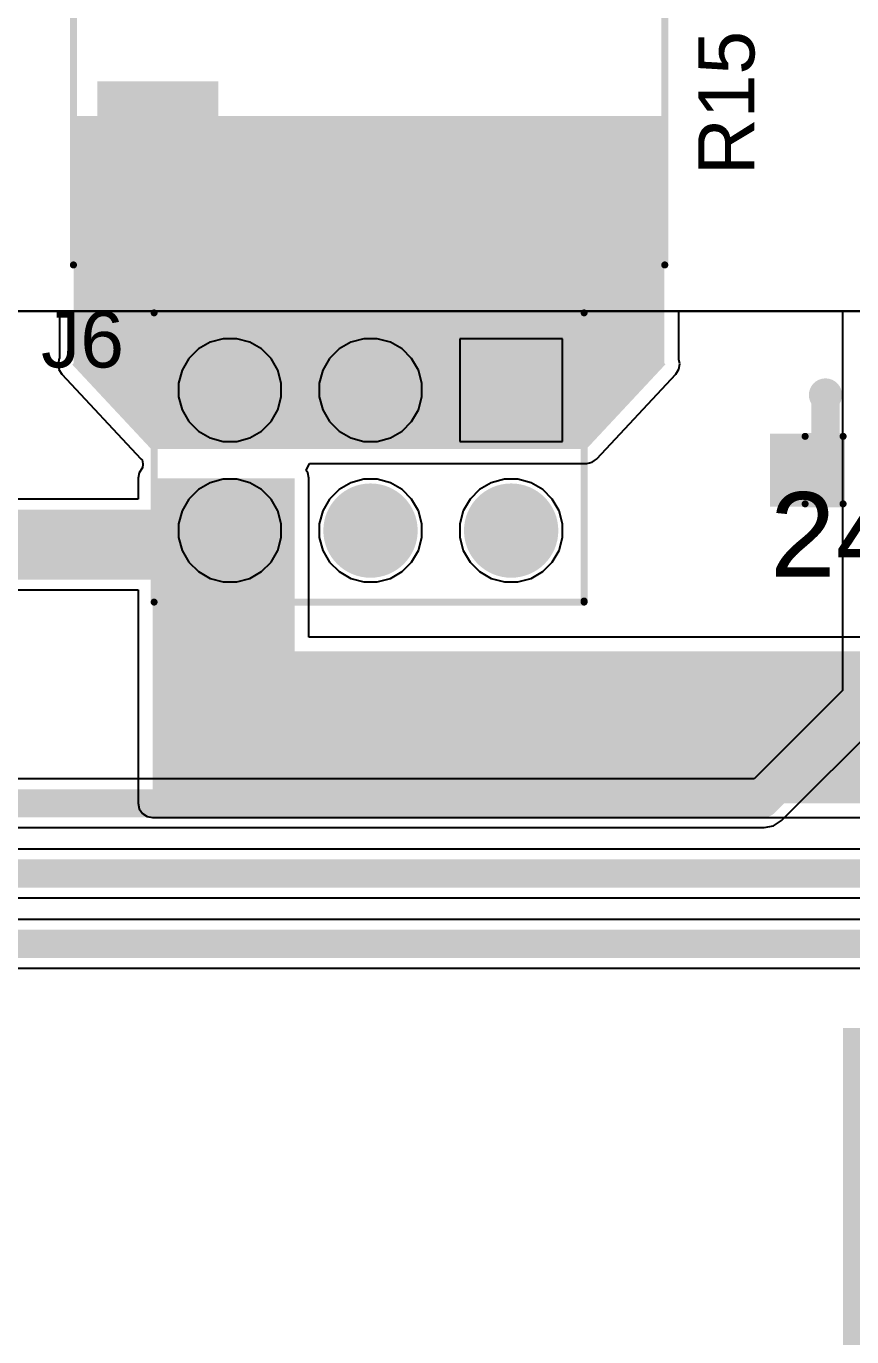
# Model space of a CAD drawing. Header units: millimetres. Extents: x 0 to 5381, y 0 to 5431.
# Drawn here: x 28.61 to 43.51, y 29.27 to 52.95 of the extents above; entities that cross this region are included whole.
import ezdxf

# ---------------------------------------------------------------- set-up
doc = ezdxf.new("R2010")
doc.units = ezdxf.units.MM
for name, color, linetype in [('BottomLayer', 5, 'Continuous'), ('BottomSolder', 6, 'Continuous'), ('MultiLayer', 9, 'Continuous'), ('PadHoleLayer', 156, 'Continuous'), ('TopLayer', 1, 'Continuous'), ('TopOverlay', 2, 'Continuous'), ('TopPaste', 8, 'Continuous'), ('TopSolder', 216, 'Continuous'), ('ViaHoleLayer', 16, 'Continuous')]:
    doc.layers.add(name, color=color, linetype=linetype)
doc.styles.add('Arial', font='', dxfattribs={"height": 0.2})
doc.styles.get('Arial').set_extended_font_data('Arial')

# ---------------------------------------------------------------- blocks, each defined once
blk = doc.blocks.new('LED_0603_33')
at = {"layer": 'TopLayer'}
for points in [[(-1, 0.5), (-0.5, 0.5), (-0.5, -0.5), (-1, -0.5)], [(0.5, 0.5), (1, 0.5), (1, -0.5), (0.5, -0.5)]]:
    blk.add_hatch(color=1, dxfattribs=at).paths.add_polyline_path(points)
at = {"layer": 'TopOverlay'}
blk.add_hatch(color=2, dxfattribs=at).paths.add_polyline_path([(1.118, -0.66), (1.753, -0.66), (1.753, 0.66), (1.118, 0.66)])
at = {"layer": 'TopPaste'}
for points in [[(-1, 0.5), (-0.5, 0.5), (-0.5, -0.5), (-1, -0.5)], [(0.5, 0.5), (1, 0.5), (1, -0.5), (0.5, -0.5)]]:
    blk.add_hatch(color=8, dxfattribs=at).paths.add_polyline_path(points)
at = {"layer": 'TopSolder'}
for points in [[(-1.102, 0.602), (-0.398, 0.602), (-0.398, -0.602), (-1.102, -0.602)], [(0.398, 0.602), (1.102, 0.602), (1.102, -0.602), (0.398, -0.602)]]:
    blk.add_hatch(color=216, dxfattribs=at).paths.add_polyline_path(points)
at = {"layer": 'TopOverlay', "const_width": 0.127}
for points in [[(-1.118, 0.61), (-1.118, -0.61)], [(-0.432, 0.61), (-1.118, 0.61)], [(1.118, 0.61), (0.432, 0.61)], [(1.118, 0.61), (1.118, -0.61)], [(-0.432, -0.61), (-1.118, -0.61)], [(1.118, -0.61), (0.432, -0.61)]]:
    blk.add_lwpolyline(points, dxfattribs=at)
at = {"layer": 'TopOverlay', "const_width": 0.0635}
for points in [[(-1.149, 0.61, 1), (-1.086, 0.61, 1)], [(-1.149, 0.61, 1), (-1.086, 0.61, 1)], [(-0.464, 0.61, 1), (-0.4, 0.61, 1)], [(0.4, 0.61, 1), (0.464, 0.61, 1)], [(1.086, 0.61, 1), (1.149, 0.61, 1)], [(1.086, 0.61, 1), (1.149, 0.61, 1)], [(-1.149, -0.61, 1), (-1.086, -0.61, 1)], [(-1.149, -0.61, 1), (-1.086, -0.61, 1)], [(-0.464, -0.61, 1), (-0.4, -0.61, 1)], [(0.4, -0.61, 1), (0.464, -0.61, 1)], [(1.086, -0.61, 1), (1.149, -0.61, 1)], [(1.086, -0.61, 1), (1.149, -0.61, 1)]]:
    blk.add_lwpolyline(points, format="xyb", close=True, dxfattribs=at)
blk = doc.blocks.new('HFD16_24_ZFH_3N_38')
at = {"layer": 'BottomLayer'}
h = blk.add_hatch(color=5, dxfattribs=at)
edge = h.paths.add_edge_path()
edge.add_arc((-6.35, 3.81), 1, 0, 360)
h = blk.add_hatch(color=5, dxfattribs=at)
edge = h.paths.add_edge_path()
edge.add_arc((3.81, 3.81), 1, 0, 360)
h = blk.add_hatch(color=5, dxfattribs=at)
edge = h.paths.add_edge_path()
edge.add_arc((6.35, 3.81), 1, 0, 360)
h = blk.add_hatch(color=5, dxfattribs=at)
edge = h.paths.add_edge_path()
edge.add_arc((-6.35, -3.81), 1, 0, 360)
h = blk.add_hatch(color=5, dxfattribs=at)
edge = h.paths.add_edge_path()
edge.add_arc((3.81, -3.81), 1, 0, 360)
h = blk.add_hatch(color=5, dxfattribs=at)
edge = h.paths.add_edge_path()
edge.add_arc((6.35, -3.81), 1, 0, 360)
at = {"layer": 'BottomSolder'}
h = blk.add_hatch(color=6, dxfattribs=at)
edge = h.paths.add_edge_path()
edge.add_arc((-6.35, 3.81), 1.051, 0, 360)
h = blk.add_hatch(color=6, dxfattribs=at)
edge = h.paths.add_edge_path()
edge.add_arc((3.81, 3.81), 1.051, 0, 360)
h = blk.add_hatch(color=6, dxfattribs=at)
edge = h.paths.add_edge_path()
edge.add_arc((6.35, 3.81), 1.051, 0, 360)
h = blk.add_hatch(color=6, dxfattribs=at)
edge = h.paths.add_edge_path()
edge.add_arc((-6.35, -3.81), 1.051, 0, 360)
h = blk.add_hatch(color=6, dxfattribs=at)
edge = h.paths.add_edge_path()
edge.add_arc((3.81, -3.81), 1.051, 0, 360)
h = blk.add_hatch(color=6, dxfattribs=at)
edge = h.paths.add_edge_path()
edge.add_arc((6.35, -3.81), 1.051, 0, 360)
at = {"layer": 'MultiLayer'}
h = blk.add_hatch(color=9, dxfattribs=at)
edge = h.paths.add_edge_path()
edge.add_arc((-6.35, 3.81), 1, 0, 360)
h = blk.add_hatch(color=9, dxfattribs=at)
edge = h.paths.add_edge_path()
edge.add_arc((3.81, 3.81), 1, 0, 360)
h = blk.add_hatch(color=9, dxfattribs=at)
edge = h.paths.add_edge_path()
edge.add_arc((6.35, 3.81), 1, 0, 360)
h = blk.add_hatch(color=9, dxfattribs=at)
edge = h.paths.add_edge_path()
edge.add_arc((-6.35, -3.81), 1, 0, 360)
h = blk.add_hatch(color=9, dxfattribs=at)
edge = h.paths.add_edge_path()
edge.add_arc((3.81, -3.81), 1, 0, 360)
h = blk.add_hatch(color=9, dxfattribs=at)
edge = h.paths.add_edge_path()
edge.add_arc((6.35, -3.81), 1, 0, 360)
at = {"layer": 'PadHoleLayer'}
h = blk.add_hatch(color=156, dxfattribs=at)
edge = h.paths.add_edge_path()
edge.add_arc((-6.35, 3.81), 0.6, 0, 360)
h = blk.add_hatch(color=156, dxfattribs=at)
edge = h.paths.add_edge_path()
edge.add_arc((3.81, 3.81), 0.6, 0, 360)
h = blk.add_hatch(color=156, dxfattribs=at)
edge = h.paths.add_edge_path()
edge.add_arc((6.35, 3.81), 0.6, 0, 360)
h = blk.add_hatch(color=156, dxfattribs=at)
edge = h.paths.add_edge_path()
edge.add_arc((-6.35, -3.81), 0.6, 0, 360)
h = blk.add_hatch(color=156, dxfattribs=at)
edge = h.paths.add_edge_path()
edge.add_arc((3.81, -3.81), 0.6, 0, 360)
h = blk.add_hatch(color=156, dxfattribs=at)
edge = h.paths.add_edge_path()
edge.add_arc((6.35, -3.81), 0.6, 0, 360)
at = {"layer": 'TopLayer'}
h = blk.add_hatch(color=1, dxfattribs=at)
edge = h.paths.add_edge_path()
edge.add_arc((-6.35, 3.81), 1, 0, 360)
h = blk.add_hatch(color=1, dxfattribs=at)
edge = h.paths.add_edge_path()
edge.add_arc((3.81, 3.81), 1, 0, 360)
h = blk.add_hatch(color=1, dxfattribs=at)
edge = h.paths.add_edge_path()
edge.add_arc((6.35, 3.81), 1, 0, 360)
h = blk.add_hatch(color=1, dxfattribs=at)
edge = h.paths.add_edge_path()
edge.add_arc((-6.35, -3.81), 1, 0, 360)
h = blk.add_hatch(color=1, dxfattribs=at)
edge = h.paths.add_edge_path()
edge.add_arc((3.81, -3.81), 1, 0, 360)
h = blk.add_hatch(color=1, dxfattribs=at)
edge = h.paths.add_edge_path()
edge.add_arc((6.35, -3.81), 1, 0, 360)
at = {"layer": 'TopOverlay'}
blk.add_hatch(color=2, dxfattribs=at).paths.add_polyline_path([(-5.219, 2.681), (-4.279, 2.681), (-4.279, 4.866), (-5.219, 4.866)])
at = {"layer": 'TopSolder'}
h = blk.add_hatch(color=216, dxfattribs=at)
edge = h.paths.add_edge_path()
edge.add_arc((-6.35, 3.81), 1.051, 0, 360)
h = blk.add_hatch(color=216, dxfattribs=at)
edge = h.paths.add_edge_path()
edge.add_arc((3.81, 3.81), 1.051, 0, 360)
h = blk.add_hatch(color=216, dxfattribs=at)
edge = h.paths.add_edge_path()
edge.add_arc((6.35, 3.81), 1.051, 0, 360)
h = blk.add_hatch(color=216, dxfattribs=at)
edge = h.paths.add_edge_path()
edge.add_arc((-6.35, -3.81), 1.051, 0, 360)
h = blk.add_hatch(color=216, dxfattribs=at)
edge = h.paths.add_edge_path()
edge.add_arc((3.81, -3.81), 1.051, 0, 360)
h = blk.add_hatch(color=216, dxfattribs=at)
edge = h.paths.add_edge_path()
edge.add_arc((6.35, -3.81), 1.051, 0, 360)
at = {"layer": 'TopOverlay', "const_width": 0.127}
for points in [[(-7.595, 5.3), (8.205, 5.3)], [(-7.595, 5.3), (-7.595, -5.38)], [(8.205, 5.3), (8.205, -5.3)], [(-7.595, -5.38), (8.205, -5.38)]]:
    blk.add_lwpolyline(points, dxfattribs=at)
at = {"layer": 'TopOverlay', "const_width": 0.0635}
for points in [[(-7.627, 5.3, 1), (-7.563, 5.3, 1)], [(-7.627, 5.3, 1), (-7.563, 5.3, 1)], [(8.173, 5.3, 1), (8.237, 5.3, 1)], [(8.173, 5.3, 1), (8.237, 5.3, 1)], [(-7.627, -5.38, 1), (-7.563, -5.38, 1)], [(-7.627, -5.38, 1), (-7.563, -5.38, 1)], [(8.173, -5.3, 1), (8.237, -5.3, 1)], [(8.173, -5.38, 1), (8.237, -5.38, 1)]]:
    blk.add_lwpolyline(points, format="xyb", close=True, dxfattribs=at)
blk = doc.blocks.new('PH_01291_85')
at = {"layer": 'BottomLayer'}
h = blk.add_hatch(color=5, dxfattribs=at)
edge = h.paths.add_edge_path()
edge.add_arc((-2.54, 1.27), 0.75, 0, 360)
h = blk.add_hatch(color=5, dxfattribs=at)
edge = h.paths.add_edge_path()
edge.add_arc((0, 1.27), 0.75, 0, 360)
h = blk.add_hatch(color=5, dxfattribs=at)
edge = h.paths.add_edge_path()
edge.add_arc((2.54, 1.27), 0.75, 0, 360)
blk.add_hatch(color=5, dxfattribs=at).paths.add_polyline_path([(-3.29, -0.52), (-1.79, -0.52), (-1.79, -2.02), (-3.29, -2.02)])
h = blk.add_hatch(color=5, dxfattribs=at)
edge = h.paths.add_edge_path()
edge.add_arc((0, -1.27), 0.75, 0, 360)
h = blk.add_hatch(color=5, dxfattribs=at)
edge = h.paths.add_edge_path()
edge.add_arc((2.54, -1.27), 0.75, 0, 360)
at = {"layer": 'BottomSolder'}
h = blk.add_hatch(color=6, dxfattribs=at)
edge = h.paths.add_edge_path()
edge.add_arc((-2.54, 1.27), 0.852, 0, 360)
h = blk.add_hatch(color=6, dxfattribs=at)
edge = h.paths.add_edge_path()
edge.add_arc((0, 1.27), 0.852, 0, 360)
h = blk.add_hatch(color=6, dxfattribs=at)
edge = h.paths.add_edge_path()
edge.add_arc((2.54, 1.27), 0.852, 0, 360)
blk.add_hatch(color=6, dxfattribs=at).paths.add_polyline_path([(-3.392, -0.418), (-1.688, -0.418), (-1.688, -2.122), (-3.392, -2.122)])
h = blk.add_hatch(color=6, dxfattribs=at)
edge = h.paths.add_edge_path()
edge.add_arc((0, -1.27), 0.852, 0, 360)
h = blk.add_hatch(color=6, dxfattribs=at)
edge = h.paths.add_edge_path()
edge.add_arc((2.54, -1.27), 0.852, 0, 360)
at = {"layer": 'MultiLayer'}
h = blk.add_hatch(color=9, dxfattribs=at)
edge = h.paths.add_edge_path()
edge.add_arc((-2.54, 1.27), 0.75, 0, 360)
h = blk.add_hatch(color=9, dxfattribs=at)
edge = h.paths.add_edge_path()
edge.add_arc((0, 1.27), 0.75, 0, 360)
h = blk.add_hatch(color=9, dxfattribs=at)
edge = h.paths.add_edge_path()
edge.add_arc((2.54, 1.27), 0.75, 0, 360)
blk.add_hatch(color=9, dxfattribs=at).paths.add_polyline_path([(-3.29, -0.52), (-1.79, -0.52), (-1.79, -2.02), (-3.29, -2.02)])
h = blk.add_hatch(color=9, dxfattribs=at)
edge = h.paths.add_edge_path()
edge.add_arc((0, -1.27), 0.75, 0, 360)
h = blk.add_hatch(color=9, dxfattribs=at)
edge = h.paths.add_edge_path()
edge.add_arc((2.54, -1.27), 0.75, 0, 360)
at = {"layer": 'PadHoleLayer'}
h = blk.add_hatch(color=156, dxfattribs=at)
edge = h.paths.add_edge_path()
edge.add_arc((-2.54, 1.27), 0.51, 0, 360)
h = blk.add_hatch(color=156, dxfattribs=at)
edge = h.paths.add_edge_path()
edge.add_arc((0, 1.27), 0.51, 0, 360)
h = blk.add_hatch(color=156, dxfattribs=at)
edge = h.paths.add_edge_path()
edge.add_arc((2.54, 1.27), 0.51, 0, 360)
h = blk.add_hatch(color=156, dxfattribs=at)
edge = h.paths.add_edge_path()
edge.add_arc((-2.54, -1.27), 0.51, 0, 360)
h = blk.add_hatch(color=156, dxfattribs=at)
edge = h.paths.add_edge_path()
edge.add_arc((0, -1.27), 0.51, 0, 360)
h = blk.add_hatch(color=156, dxfattribs=at)
edge = h.paths.add_edge_path()
edge.add_arc((2.54, -1.27), 0.51, 0, 360)
at = {"layer": 'TopLayer'}
h = blk.add_hatch(color=1, dxfattribs=at)
edge = h.paths.add_edge_path()
edge.add_arc((-2.54, 1.27), 0.75, 0, 360)
h = blk.add_hatch(color=1, dxfattribs=at)
edge = h.paths.add_edge_path()
edge.add_arc((0, 1.27), 0.75, 0, 360)
h = blk.add_hatch(color=1, dxfattribs=at)
edge = h.paths.add_edge_path()
edge.add_arc((2.54, 1.27), 0.75, 0, 360)
blk.add_hatch(color=1, dxfattribs=at).paths.add_polyline_path([(-3.29, -0.52), (-1.79, -0.52), (-1.79, -2.02), (-3.29, -2.02)])
h = blk.add_hatch(color=1, dxfattribs=at)
edge = h.paths.add_edge_path()
edge.add_arc((0, -1.27), 0.75, 0, 360)
h = blk.add_hatch(color=1, dxfattribs=at)
edge = h.paths.add_edge_path()
edge.add_arc((2.54, -1.27), 0.75, 0, 360)
at = {"layer": 'TopSolder'}
h = blk.add_hatch(color=216, dxfattribs=at)
edge = h.paths.add_edge_path()
edge.add_arc((-2.54, 1.27), 0.852, 0, 360)
h = blk.add_hatch(color=216, dxfattribs=at)
edge = h.paths.add_edge_path()
edge.add_arc((0, 1.27), 0.852, 0, 360)
h = blk.add_hatch(color=216, dxfattribs=at)
edge = h.paths.add_edge_path()
edge.add_arc((2.54, 1.27), 0.852, 0, 360)
blk.add_hatch(color=216, dxfattribs=at).paths.add_polyline_path([(-3.392, -0.418), (-1.688, -0.418), (-1.688, -2.122), (-3.392, -2.122)])
h = blk.add_hatch(color=216, dxfattribs=at)
edge = h.paths.add_edge_path()
edge.add_arc((0, -1.27), 0.852, 0, 360)
h = blk.add_hatch(color=216, dxfattribs=at)
edge = h.paths.add_edge_path()
edge.add_arc((2.54, -1.27), 0.852, 0, 360)
at = {"layer": 'TopOverlay', "const_width": 0.127}
for points in [[(3.909, 2.562), (-3.858, 2.562)], [(-3.858, 2.543), (-3.858, -2.664)], [(3.909, 2.562), (3.909, -2.664)], [(3.909, -2.664), (-3.858, -2.664)]]:
    blk.add_lwpolyline(points, dxfattribs=at)
at = {"layer": 'TopOverlay', "const_width": 0.0635}
for points in [[(-3.889, 2.562, 1), (-3.826, 2.562, 1)], [(-3.889, 2.543, 1), (-3.826, 2.543, 1)], [(3.877, 2.562, 1), (3.94, 2.562, 1)], [(3.877, 2.562, 1), (3.94, 2.562, 1)], [(-3.889, -2.664, 1), (-3.826, -2.664, 1)], [(-3.889, -2.664, 1), (-3.826, -2.664, 1)], [(3.877, -2.664, 1), (3.94, -2.664, 1)], [(3.877, -2.664, 1), (3.94, -2.664, 1)]]:
    blk.add_lwpolyline(points, format="xyb", close=True, dxfattribs=at)

msp = doc.modelspace()

# ---------------------------------------------------------------- hatches: boundary and pattern name
at = {"layer": 'BottomLayer'}
h = msp.add_hatch(color=5, dxfattribs=at)
edge = h.paths.add_edge_path()
edge.add_arc((43.04, 46.291), 0.3, 0, 360)
at = {"layer": 'BottomSolder'}
h = msp.add_hatch(color=6, dxfattribs=at)
edge = h.paths.add_edge_path()
edge.add_arc((43.04, 46.291), 0.15, 0, 360)
at = {"layer": 'TopLayer'}
for points in [[(29.464, 46.863), (40.132, 46.863), (40.132, 51.333), (29.464, 51.333)], [(30.861, 45.314), (38.722, 45.314), (38.722, 50.952), (30.861, 50.952)], [(31.783, 46.174), (30.36, 47.7), (29.437, 46.84), (30.861, 45.314)], [(38.722, 45.314), (40.151, 46.846), (39.262, 47.674), (37.834, 46.142)], [(33.452, 38.913), (33.452, 44.787), (30.886, 44.787), (30.886, 38.913)], [(69.088, 41.656), (31.166, 41.656), (31.166, 38.913), (69.088, 38.913)], [(43.358, 16.739), (48.92, 16.739), (48.92, 34.849), (43.358, 34.849)]]:
    msp.add_hatch(color=1, dxfattribs=at).paths.add_polyline_path(points)
h = msp.add_hatch(color=1, dxfattribs=at)
edge = h.paths.add_edge_path()
edge.add_arc((43.04, 46.291), 0.3, 0, 360)
at = {"layer": 'TopSolder'}
h = msp.add_hatch(color=216, dxfattribs=at)
edge = h.paths.add_edge_path()
edge.add_arc((43.04, 46.291), 0.15, 0, 360)
at = {"layer": 'ViaHoleLayer'}
h = msp.add_hatch(color=16, dxfattribs=at)
edge = h.paths.add_edge_path()
edge.add_arc((43.04, 46.291), 0.15, 0, 360)

# ---------------------------------------------------------------- linework, layer by layer
at = {"layer": 'BottomLayer'}
for p, q in [((80.162, 47.803), (8.026, 47.803)), ((25.053, 47.803), (43.349, 47.803)), ((43.349, 47.803), (43.349, 40.949)), ((31.925, 47.245), (31.714, 47.123)), ((32.161, 47.308), (31.925, 47.245)), ((32.406, 47.308), (32.161, 47.308)), ((32.642, 47.245), (32.406, 47.308)), ((32.853, 47.123), (32.642, 47.245)), ((34.465, 47.245), (34.254, 47.123)), ((34.701, 47.308), (34.465, 47.245)), ((34.946, 47.308), (34.701, 47.308)), ((35.182, 47.245), (34.946, 47.308)), ((35.393, 47.123), (35.182, 47.245)), ((38.291, 47.308), (36.436, 47.308)), ((36.436, 47.308), (36.436, 45.453)), ((38.291, 45.453), (38.291, 47.308)), ((31.541, 46.95), (31.419, 46.739)), ((31.714, 47.123), (31.541, 46.95)), ((33.026, 46.95), (32.853, 47.123)), ((33.148, 46.739), (33.026, 46.95)), ((34.081, 46.95), (33.959, 46.739)), ((34.254, 47.123), (34.081, 46.95)), ((35.566, 46.95), (35.393, 47.123)), ((35.688, 46.739), (35.566, 46.95)), ((31.419, 46.739), (31.356, 46.503)), ((33.211, 46.503), (33.148, 46.739)), ((33.959, 46.739), (33.896, 46.503)), ((35.751, 46.503), (35.688, 46.739)), ((31.356, 46.503), (31.356, 46.258)), ((33.211, 46.258), (33.211, 46.503)), ((33.896, 46.503), (33.896, 46.258)), ((35.751, 46.258), (35.751, 46.503)), ((31.356, 46.258), (31.419, 46.022)), ((33.148, 46.022), (33.211, 46.258)), ((33.896, 46.258), (33.959, 46.022)), ((35.688, 46.022), (35.751, 46.258)), ((31.419, 46.022), (31.541, 45.811)), ((33.026, 45.811), (33.148, 46.022)), ((33.959, 46.022), (34.081, 45.811)), ((35.566, 45.811), (35.688, 46.022)), ((31.541, 45.811), (31.714, 45.638)), ((32.853, 45.638), (33.026, 45.811)), ((34.081, 45.811), (34.254, 45.638)), ((35.393, 45.638), (35.566, 45.811)), ((31.714, 45.638), (31.925, 45.516)), ((31.925, 45.516), (32.161, 45.453)), ((32.406, 45.453), (32.642, 45.516)), ((32.642, 45.516), (32.853, 45.638)), ((34.254, 45.638), (34.465, 45.516)), ((34.465, 45.516), (34.701, 45.453)), ((34.946, 45.453), (35.182, 45.516)), ((35.182, 45.516), (35.393, 45.638)), ((32.161, 45.453), (32.406, 45.453)), ((34.701, 45.453), (34.946, 45.453)), ((36.436, 45.453), (38.291, 45.453)), ((32.161, 44.768), (31.925, 44.705)), ((32.406, 44.768), (32.161, 44.768)), ((32.642, 44.705), (32.406, 44.768)), ((34.701, 44.768), (34.465, 44.705)), ((34.946, 44.768), (34.701, 44.768)), ((35.182, 44.705), (34.946, 44.768)), ((37.241, 44.768), (37.005, 44.705)), ((37.486, 44.768), (37.241, 44.768)), ((37.722, 44.705), (37.486, 44.768)), ((31.714, 44.583), (31.541, 44.41)), ((31.925, 44.705), (31.714, 44.583)), ((32.853, 44.583), (32.642, 44.705)), ((33.026, 44.41), (32.853, 44.583)), ((34.254, 44.583), (34.081, 44.41)), ((34.465, 44.705), (34.254, 44.583)), ((35.393, 44.583), (35.182, 44.705)), ((35.566, 44.41), (35.393, 44.583)), ((36.794, 44.583), (36.621, 44.41)), ((37.005, 44.705), (36.794, 44.583)), ((37.933, 44.583), (37.722, 44.705)), ((38.106, 44.41), (37.933, 44.583)), ((31.541, 44.41), (31.419, 44.199)), ((33.148, 44.199), (33.026, 44.41)), ((34.081, 44.41), (33.959, 44.199)), ((35.688, 44.199), (35.566, 44.41)), ((36.621, 44.41), (36.499, 44.199)), ((38.228, 44.199), (38.106, 44.41)), ((31.419, 44.199), (31.356, 43.963)), ((33.211, 43.963), (33.148, 44.199)), ((33.959, 44.199), (33.896, 43.963)), ((35.751, 43.963), (35.688, 44.199)), ((36.499, 44.199), (36.436, 43.963)), ((38.291, 43.963), (38.228, 44.199)), ((31.356, 43.963), (31.356, 43.718)), ((33.211, 43.718), (33.211, 43.963)), ((33.896, 43.963), (33.896, 43.718)), ((35.751, 43.718), (35.751, 43.963)), ((36.436, 43.963), (36.436, 43.718)), ((38.291, 43.718), (38.291, 43.963)), ((31.356, 43.718), (31.419, 43.482)), ((33.148, 43.482), (33.211, 43.718)), ((33.896, 43.718), (33.959, 43.482)), ((35.688, 43.482), (35.751, 43.718)), ((36.436, 43.718), (36.499, 43.482)), ((38.228, 43.482), (38.291, 43.718)), ((31.419, 43.482), (31.541, 43.271)), ((33.026, 43.271), (33.148, 43.482)), ((33.959, 43.482), (34.081, 43.271)), ((35.566, 43.271), (35.688, 43.482)), ((36.499, 43.482), (36.621, 43.271)), ((38.106, 43.271), (38.228, 43.482)), ((31.541, 43.271), (31.714, 43.098)), ((32.853, 43.098), (33.026, 43.271)), ((34.081, 43.271), (34.254, 43.098)), ((35.393, 43.098), (35.566, 43.271)), ((36.621, 43.271), (36.794, 43.098)), ((37.933, 43.098), (38.106, 43.271)), ((31.714, 43.098), (31.925, 42.976)), ((31.925, 42.976), (32.161, 42.913)), ((32.161, 42.913), (32.406, 42.913)), ((32.406, 42.913), (32.642, 42.976)), ((32.642, 42.976), (32.853, 43.098)), ((34.254, 43.098), (34.465, 42.976)), ((34.465, 42.976), (34.701, 42.913)), ((34.701, 42.913), (34.946, 42.913)), ((34.946, 42.913), (35.182, 42.976)), ((35.182, 42.976), (35.393, 43.098)), ((36.794, 43.098), (37.005, 42.976)), ((37.005, 42.976), (37.241, 42.913)), ((37.241, 42.913), (37.486, 42.913)), ((37.486, 42.913), (37.722, 42.976)), ((37.722, 42.976), (37.933, 43.098)), ((43.349, 40.949), (41.753, 39.353)), ((42.247, 38.601), (44.101, 40.456)), ((41.753, 39.353), (17.813, 39.353)), ((17.813, 38.473), (41.935, 38.473)), ((41.935, 38.473), (42.104, 38.506)), ((42.104, 38.506), (42.247, 38.601)), ((60.955, 38.083), (17.813, 38.083)), ((17.813, 37.203), (61.138, 37.203)), ((79.294, 36.813), (17.813, 36.813)), ((17.813, 35.933), (79.477, 35.933))]:
    msp.add_line(p, q, dxfattribs=at)
at = {"layer": 'BottomLayer', "const_width": 0.508}
for points in [[(41.935, 38.913), (43.79, 40.767)], [(17.628, 38.913), (41.935, 38.913)], [(17.628, 37.643), (61.138, 37.643)], [(17.628, 36.373), (79.477, 36.373)]]:
    msp.add_lwpolyline(points, dxfattribs=at)
at = {"layer": 'BottomLayer', "const_width": 0.254}
msp.add_lwpolyline([(41.808, 38.913, 1), (42.062, 38.913, 1)], format="xyb", close=True, dxfattribs=at)
msp.add_lwpolyline([(41.808, 38.913, 1), (42.062, 38.913, 1)], format="xyb", close=True, dxfattribs=at)
at = {"layer": 'TopLayer'}
for p, q in [((80.162, 47.803), (8.026, 47.803)), ((21.316, 47.803), (29.205, 47.803)), ((29.205, 47.803), (29.205, 46.952)), ((40.391, 46.933), (40.391, 47.803)), ((40.391, 47.803), (48.306, 47.803)), ((29.202, 46.948), (29.179, 46.849)), ((29.205, 46.952), (29.202, 46.948)), ((40.409, 46.855), (40.391, 46.933)), ((29.179, 46.849), (29.195, 46.75)), ((29.195, 46.75), (29.248, 46.664)), ((29.248, 46.664), (30.672, 45.137)), ((38.911, 45.137), (40.34, 46.669)), ((40.34, 46.669), (40.393, 46.755)), ((40.393, 46.755), (40.409, 46.855)), ((30.672, 45.137), (30.675, 45.134)), ((30.675, 45.134), (30.678, 45.13)), ((30.678, 45.13), (30.697, 45.118)), ((30.697, 45.118), (30.711, 45.048)), ((30.711, 45.048), (30.703, 44.971)), ((33.663, 44.928), (33.719, 45.054)), ((33.719, 45.054), (33.719, 45.055)), ((33.719, 45.055), (38.722, 45.055)), ((38.722, 45.055), (38.726, 45.056)), ((38.726, 45.056), (38.731, 45.055)), ((38.731, 45.055), (38.776, 45.065)), ((38.776, 45.065), (38.821, 45.074)), ((38.821, 45.074), (38.825, 45.077)), ((38.825, 45.077), (38.829, 45.078)), ((38.829, 45.078), (38.867, 45.105)), ((38.867, 45.105), (38.905, 45.13)), ((38.905, 45.13), (38.908, 45.134)), ((38.908, 45.134), (38.911, 45.137)), ((30.647, 44.886), (30.627, 44.787)), ((30.627, 44.787), (30.627, 44.406)), ((30.701, 44.967), (30.647, 44.886)), ((30.703, 44.971), (30.701, 44.967)), ((33.691, 44.886), (33.663, 44.928)), ((33.711, 44.787), (33.691, 44.886)), ((33.711, 41.915), (33.711, 44.787)), ((34.701, 44.768), (34.465, 44.705)), ((34.946, 44.768), (34.701, 44.768)), ((35.182, 44.705), (34.946, 44.768)), ((37.241, 44.768), (37.005, 44.705)), ((37.486, 44.768), (37.241, 44.768)), ((37.722, 44.705), (37.486, 44.768)), ((34.254, 44.583), (34.081, 44.41)), ((34.465, 44.705), (34.254, 44.583)), ((35.393, 44.583), (35.182, 44.705)), ((35.566, 44.41), (35.393, 44.583)), ((36.794, 44.583), (36.621, 44.41)), ((37.005, 44.705), (36.794, 44.583)), ((37.933, 44.583), (37.722, 44.705)), ((38.106, 44.41), (37.933, 44.583)), ((30.627, 44.406), (27.58, 44.406)), ((34.081, 44.41), (33.959, 44.199)), ((35.688, 44.199), (35.566, 44.41)), ((36.621, 44.41), (36.499, 44.199)), ((38.228, 44.199), (38.106, 44.41)), ((33.959, 44.199), (33.896, 43.963)), ((35.751, 43.963), (35.688, 44.199)), ((36.499, 44.199), (36.436, 43.963)), ((38.291, 43.963), (38.228, 44.199)), ((33.896, 43.963), (33.896, 43.718)), ((35.751, 43.718), (35.751, 43.963)), ((36.436, 43.963), (36.436, 43.718)), ((38.291, 43.718), (38.291, 43.963)), ((33.896, 43.718), (33.959, 43.482)), ((35.688, 43.482), (35.751, 43.718)), ((36.436, 43.718), (36.499, 43.482)), ((38.228, 43.482), (38.291, 43.718)), ((33.959, 43.482), (34.081, 43.271)), ((35.566, 43.271), (35.688, 43.482)), ((36.499, 43.482), (36.621, 43.271)), ((38.106, 43.271), (38.228, 43.482)), ((34.081, 43.271), (34.254, 43.098)), ((35.393, 43.098), (35.566, 43.271)), ((36.621, 43.271), (36.794, 43.098)), ((37.933, 43.098), (38.106, 43.271)), ((34.254, 43.098), (34.465, 42.976)), ((34.465, 42.976), (34.701, 42.913)), ((34.701, 42.913), (34.946, 42.913)), ((34.946, 42.913), (35.182, 42.976)), ((35.182, 42.976), (35.393, 43.098)), ((36.794, 43.098), (37.005, 42.976)), ((37.005, 42.976), (37.241, 42.913)), ((37.241, 42.913), (37.486, 42.913)), ((37.486, 42.913), (37.722, 42.976)), ((37.722, 42.976), (37.933, 43.098)), ((27.488, 42.767), (30.627, 42.767)), ((30.627, 42.767), (30.627, 38.913)), ((49.703, 41.915), (33.711, 41.915)), ((30.627, 38.913), (30.647, 38.814)), ((30.647, 38.814), (30.703, 38.73)), ((30.703, 38.73), (30.787, 38.674)), ((30.787, 38.674), (30.886, 38.654)), ((30.886, 38.654), (63.647, 38.654))]:
    msp.add_line(p, q, dxfattribs=at)
for points, const_width in [([(43.04, 44.933), (43.04, 46.291)], 0.508), ([(31.967, 43.586), (32.221, 43.84)], 1.27), ([(32.221, 43.84), (32.283, 43.84)], 1.27), ([(26.908, 43.586), (31.967, 43.586)], 1.27)]:
    msp.add_lwpolyline(points, dxfattribs=dict(at, const_width=const_width))
for points, const_width in [([(42.913, 46.291, 1), (43.167, 46.291, 1)], 0.254), ([(42.913, 44.933, 1), (43.167, 44.933, 1)], 0.254), ([(31.904, 43.84, 1), (32.539, 43.84, 1)], 0.635), ([(31.904, 43.84, 1), (32.539, 43.84, 1)], 0.635), ([(31.966, 43.84, 1), (32.601, 43.84, 1)], 0.635), ([(31.65, 43.586, 1), (32.285, 43.586, 1)], 0.635), ([(31.65, 43.586, 1), (32.285, 43.586, 1)], 0.635)]:
    msp.add_lwpolyline(points, format="xyb", close=True, dxfattribs=dict(at, const_width=const_width))

# ---------------------------------------------------------------- block references
for name, p, rotation in [('HFD16_24_ZFH_3N_38', (34.758, 56.236), 90), ('PH_01291_85', (34.823, 45.11), 180), ('LED_0603_33', (43.79, 44.933), 180)]:
    msp.add_blockref(name, p, dxfattribs=dict(rotation=rotation))

# ---------------------------------------------------------------- texts
at = {"layer": 'TopOverlay', "style": 'Arial'}
for s, height, rotation, p in [('R15', 1.016, 90, (41.757, 50.267)), ('24V', 1.524, 360, (42.037, 43.01))]:
    msp.add_text(s, height=height, rotation=rotation, dxfattribs=at).set_placement(p)
msp.add_text('J6', height=1.016, dxfattribs=at).set_placement((28.872, 46.787))

doc.saveas('drawing.dxf')
